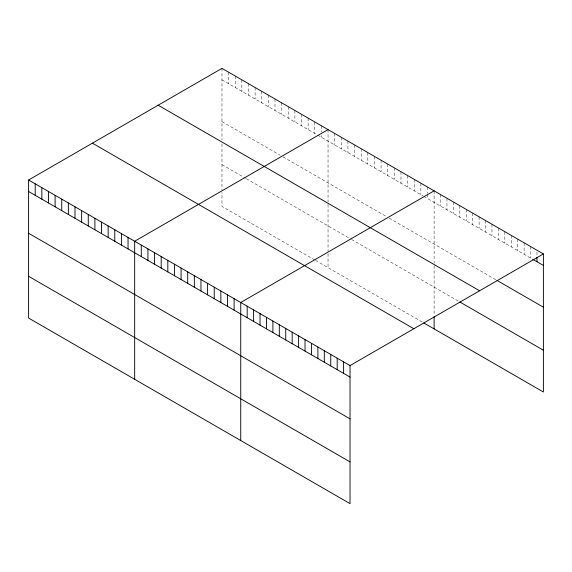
<?xml version="1.0" encoding="UTF-8"?>
<svg xmlns="http://www.w3.org/2000/svg" width="572" height="572" viewBox="0 0 572 572"><rect width="100%" height="100%" fill="white"/><g stroke="black" fill="none" stroke-linecap="round" stroke-linejoin="round"><path stroke-width="0.43" stroke-dasharray="2.86 2.15" d="M221.972 68.368L221.972 139.954M221.972 79.865L316.995 134.727M317.732 135.149L423.065 195.967M423.802 196.389L531.974 258.844M221.972 121.629L280.166 155.226M283.111 156.928L386.236 216.466M389.182 218.168L496.26 279.987M221.972 164.657L245.545 178.264M246.282 178.693L350.879 239.082M351.616 239.504L458.401 301.158M314.786 260.003L221.972 206.42L221.972 192.499M315.522 260.424L422.329 322.093M536.972 252.002L536.972 255.541M530.544 246.518L530.544 258.022M524.116 242.807L524.116 254.311M517.689 239.096L517.689 250.593M511.254 235.385L511.254 246.882M504.826 231.674L504.826 243.172M498.398 227.963L498.398 239.461M491.97 224.245L491.97 235.75M485.542 220.535L485.542 232.039M479.114 216.824L479.114 228.328M472.687 213.113L472.687 224.617M466.259 209.402L466.259 220.906M459.831 205.691L459.831 217.196M453.403 201.98L453.403 213.478M446.968 198.269L446.968 209.767M440.54 194.559L440.54 206.056M434.112 190.848L434.112 263.234M434.112 265.623L434.112 314.979M427.484 187.015L427.484 193.207M427.484 194.094L427.484 198.52M420.856 183.19L420.856 194.695M414.228 179.365L414.228 190.862M407.593 175.532L407.593 187.037M400.965 171.707L400.965 183.212M394.337 167.882L394.337 179.379M387.709 164.05L387.709 175.554M381.081 160.224L381.081 171.729M374.446 156.399L374.446 167.896M367.817 152.567L367.817 164.071M361.189 148.741L361.189 160.246M354.561 144.916L354.561 156.413M347.933 141.091L347.933 152.588M341.298 137.259L341.298 148.763M334.67 133.433L334.67 144.93M328.042 129.608L328.042 201.995M328.042 204.383L328.042 251.129M328.042 253.739L328.042 267.66M321.414 125.776L321.414 131.968M321.414 135.507L321.414 137.28M314.786 121.95L314.786 133.455M308.151 118.125L308.151 129.622M301.523 114.293L301.523 125.797M294.895 110.468L294.895 121.972M288.267 106.642L288.267 118.139M281.638 102.81L281.638 114.314M275.003 98.985L275.003 110.489M268.375 95.159L268.375 106.657M261.747 91.327L261.747 102.831M255.119 87.502L255.119 99.006M248.491 83.676L248.491 95.174M241.856 79.851L241.856 91.348M235.228 76.019L235.228 87.523M228.6 72.194L228.6 83.691M221.972 143.937L221.972 189.89"/><path stroke-width="0.86" d="M28.6 180.008L350.028 365.579L350.028 503.632L28.6 318.061L28.6 180.008L221.972 68.368L543.4 253.939L543.4 391.992L423.802 322.944M328.042 129.608L134.67 241.248L134.67 379.3M434.112 190.848L240.74 302.488L240.74 440.54M350.028 365.579L543.4 253.939M532.682 259.259L543.4 265.444M496.968 280.402L543.4 307.207M158.158 105.205L479.586 290.783M459.831 301.98L543.4 350.228M92.414 143.164L413.842 328.743M28.6 191.506L350.028 377.084M28.6 233.269L350.028 418.847M28.6 276.297L350.028 461.876M536.972 257.307L536.972 261.733M434.112 316.716L434.112 328.9M343.6 361.869L343.6 373.373M337.173 358.158L337.173 369.662M330.745 354.447L330.745 365.951M324.317 350.736L324.317 362.24M317.889 347.025L317.889 358.53M311.461 343.314L311.461 354.812M305.026 339.604L305.026 351.101M298.598 335.893L298.598 347.39M292.17 332.182L292.17 343.679M285.743 328.464L285.743 339.968M279.315 324.753L279.315 336.257M272.887 321.042L272.887 332.546M266.459 317.331L266.459 328.836M260.031 313.62L260.031 325.125M253.603 309.91L253.603 321.414M247.175 306.199L247.175 317.696M234.112 298.655L234.112 310.16M227.484 294.83L227.484 306.335M220.856 291.005L220.856 302.502M214.228 287.18L214.228 298.677M207.593 283.347L207.593 294.852M200.965 279.522L200.965 291.026M194.337 275.697L194.337 287.194M187.709 271.864L187.709 283.369M181.081 268.039L181.081 279.544M174.446 264.214L174.446 275.711M167.818 260.382L167.818 271.886M161.19 256.556L161.19 268.061M154.562 252.731L154.562 264.228M147.934 248.899L147.934 260.403M141.298 245.073L141.298 256.578M128.042 237.416L128.042 248.92M121.414 233.59L121.414 245.095M114.786 229.765L114.786 241.262M108.151 225.94L108.151 237.437M101.523 222.108L101.523 233.612M94.895 218.282L94.895 229.78M88.267 214.457L88.267 225.954M81.639 210.625L81.639 222.129M75.004 206.799L75.004 218.304M68.375 202.974L68.375 214.471M61.747 199.142L61.747 210.646M55.119 195.317L55.119 206.821M48.491 191.491L48.491 202.988M41.856 187.659L41.856 199.163M35.228 183.834L35.228 195.338"/></g></svg>
